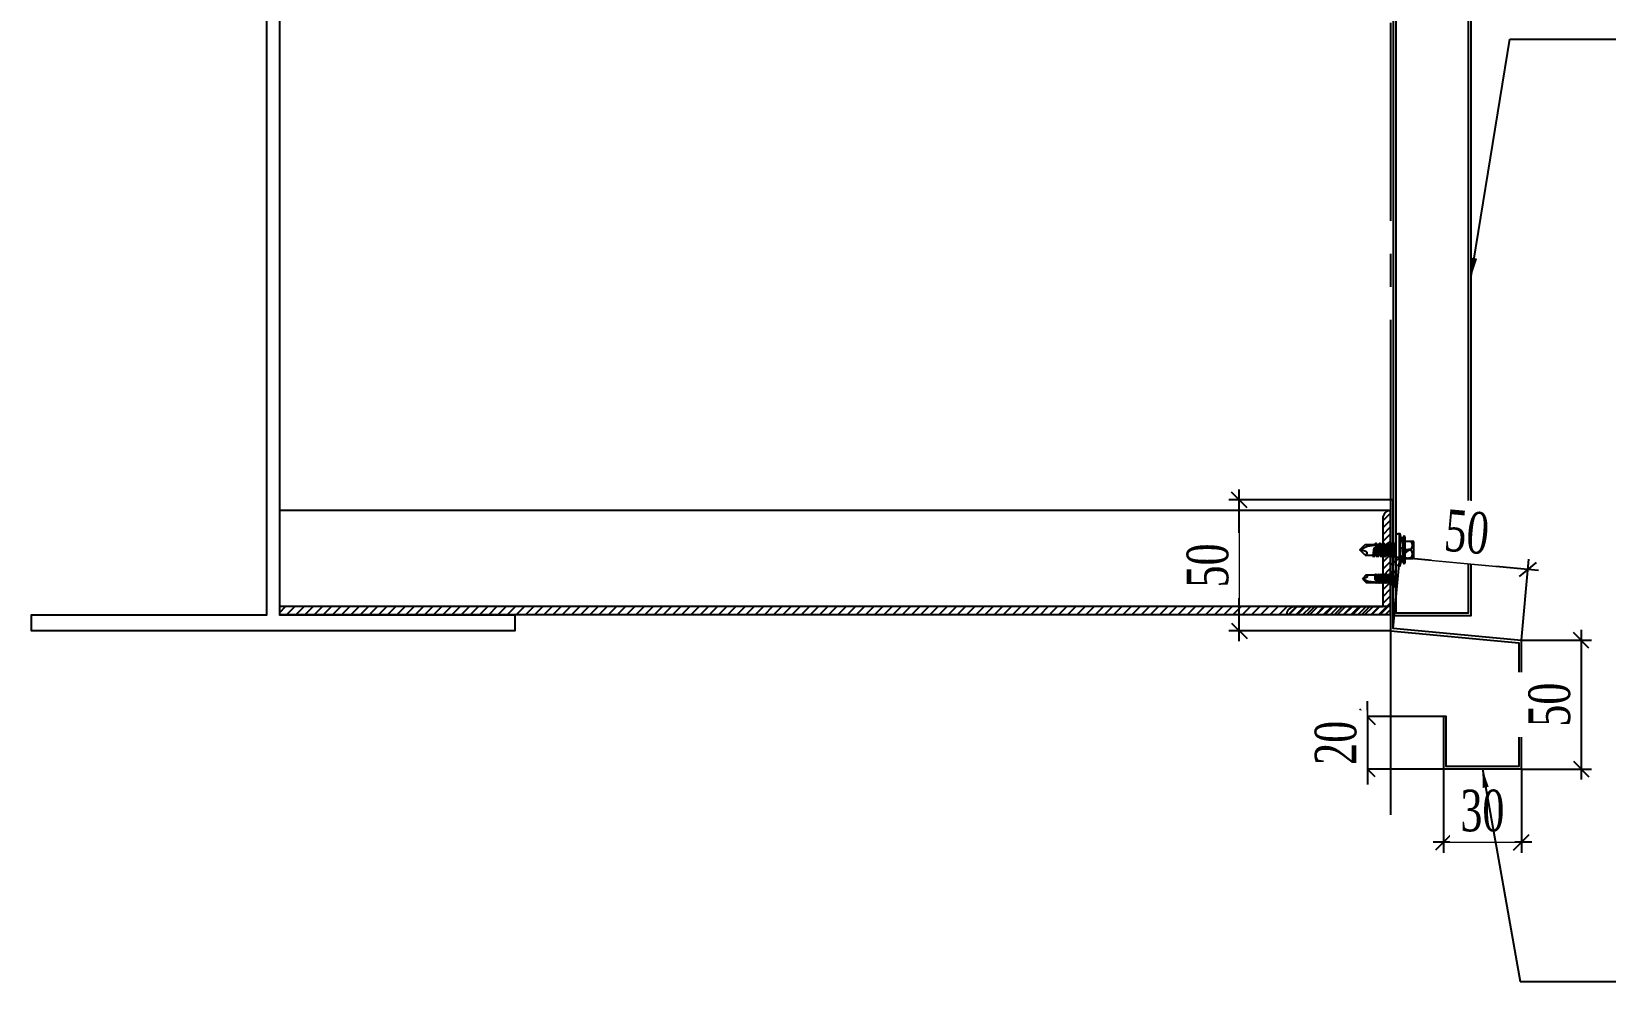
# Model space of a CAD drawing. Header units: inches. Extents: x 340055 to 349452, y -34649 to -30845.
# Drawn here: x 345888.2 to 346039.6, y -33195 to -33103.6 of the extents above; entities that cross this region are included whole.
import ezdxf

# ---------------------------------------------------------------- set-up
doc = ezdxf.new("R2010")
doc.units = ezdxf.units.IN
doc.header["$MEASUREMENT"] = 0
doc.linetypes.add('CENTER2', pattern=[28.575, 19.05, -3.175, 3.175, -3.175])
doc.linetypes.add('DASHED2', pattern=[9.525, 6.35, -3.175])
for name, color, linetype in [('2', 2, 'Continuous'), ('flashing', 6, 'Continuous'), ('STRUCTURE', 1, 'Continuous')]:
    doc.layers.add(name, color=color, linetype=linetype)
doc.styles.add('ST1', font='times.ttf', dxfattribs={"width": 0.7})
doc.styles.add('ST1H', font='vnshxh.shx', dxfattribs={"width": 0.7})
doc.dimstyles.new('3', dxfattribs={"dimtxt": 3.5, "dimasz": 1.8, "dimexe": 1, "dimexo": 0, "dimgap": 1, "dimtad": 1, "dimdec": 0, "dimlfac": 3, "dimzin": 0, "dimdsep": 46, "dimtxsty": 'ST1H', "dimblk": 'OBLIQUE', "dimcen": 1, "dimdle": 1, "dimclrd": 8, "dimclre": 8, "dimclrt": 3, "dimadec": 0, "dimazin": 0, "dimtfac": 1, "dimtdec": 0, "dimtix": 1, "dimtofl": 0, "dimtmove": 1, "dimatfit": 3, "dimfxl": 0, "dimtolj": 1, "dimtzin": 0, "dimlwd": -1, "dimlwe": -1, "dimarcsym": 0})
doc.dimstyles.new('4', dxfattribs={"dimtxt": 4, "dimasz": 1.5, "dimexe": 1, "dimexo": 0, "dimgap": 1, "dimtad": 1, "dimdec": 0, "dimlfac": 4, "dimzin": 0, "dimdsep": 46, "dimtxsty": 'ST1', "dimblk": 'OBLIQUE', "dimcen": 1, "dimdle": 1, "dimclrd": 8, "dimclre": 8, "dimclrt": 3, "dimadec": 0, "dimazin": 0, "dimtfac": 1, "dimtdec": 0, "dimtix": 1, "dimtmove": 0, "dimatfit": 3, "dimfxl": 0, "dimtolj": 1, "dimtzin": 0, "dimlwd": -1, "dimlwe": -1, "dimarcsym": 0})

# ---------------------------------------------------------------- blocks, each defined once
blk = doc.blocks.new('Short_Self_drilling')
at = {"layer": 'STRUCTURE', "color": 1, "linetype": 'Continuous'}
for p, q in [((-3.43, 3.75), (-3.43, 6.75)), ((3, 7.19), (-3, 7.18)), ((3.43, 3.76), (3.42, 6.76)), ((6.43, 1.74), (-6.43, 1.73)), ((5.14, 3.76), (-5.14, 3.75)), ((-2.57, 2.9), (-5.14, 2.9)), ((2.57, 2.9), (-2.57, 2.9)), ((-2.14, 2.8), (-2.14, 2.9)), ((6.25, 0), (0, 0)), ((2.15, 2.8), (2.15, 2.9)), ((2.16, -0.5), (2.15, 0.01)), ((5.14, 2.9), (2.57, 2.9)), ((2.99, -1.17), (-2.7, -0.23)), ((2.99, -2.7), (-2.7, -1.76)), ((2.99, -4.23), (-2.7, -3.28)), ((2.99, -5.75), (-2.7, -4.81)), ((-2.14, -1.38), (-2.14, -0.87)), ((-2.14, -2.91), (-2.14, -2.39)), ((-2.14, -4.43), (-2.14, -3.92)), ((-2.13, -5.96), (-2.14, -5.44)), ((2.16, -2.03), (2.16, -1.51)), ((2.16, -3.55), (2.16, -3.04)), ((2.16, -5.08), (2.16, -4.56)), ((2.16, -6.6), (2.16, -6.09)), ((2.99, -7.28), (-2.7, -6.33)), ((-1.91, -7.99), (-2.7, -7.86)), ((-2.14, -12.33), (-2.14, -8.48)), ((-2.13, -7.49), (-2.13, -6.97)), ((3, -8.8), (-1.14, -8.12)), ((2.15, -12.31), (2.15, -9.14)), ((2.16, -8.13), (2.16, -7.61))]:
    blk.add_line(p, q, dxfattribs=at)
for points in [[(-0.13, 3.76), (-0.33, 6.23, 0.338878), (-3.14, 6.23), (-3.33, 3.75)], [(3.3, 3.76), (3.1, 6.23, 0.338878), (0.29, 6.23), (0.1, 3.76)], [(-6.43, 1.3, -0.088869), (-6.25, 0), (0, 0)], [(2.15, -12.31), (0.17, -14.24, -0.333596), (-0.17, -14.24), (-2.14, -12.33)], [(-0.08, -14.04), (-1.04, -12.24, -0.148657), (-1.4, -11.2), (-1.95, -7.72, -0.815006), (-1.21, -7.77, 0.150833), (-0.85, -8.68)], [(2.15, -12.31), (1.71, -11.7, 0.52242), (0.88, -11.71), (-0.17, -14.24)]]:
    blk.add_lwpolyline(points, format="xyb", dxfattribs=at)
blk.add_lwpolyline([(6.43, 1.31), (6.43, 1.74), (2.14, 2.81), (-2.14, 2.8), (-6.43, 1.73), (-6.43, 1.3)], close=True, dxfattribs=at)
for points in [[(2.99, -1.17), (2.16, -1.51), (-2.14, -0.85), (-2.7, -0.23), (-2.36, 0)], [(2.99, -2.7), (2.16, -3.04), (-2.14, -2.37), (-2.7, -1.76), (-2.14, -1.38), (2.16, -2.03), (2.99, -2.7)], [(2.99, -4.23), (2.16, -4.56), (-2.14, -3.9), (-2.7, -3.28), (-2.14, -2.91), (2.16, -3.55), (2.99, -4.23)], [(2.99, -5.75), (2.16, -6.09), (-2.14, -5.43), (-2.7, -4.81), (-2.14, -4.43), (2.16, -5.08), (2.99, -5.75)], [(2.99, -7.28), (2.16, -7.62), (-2.14, -6.95), (-2.7, -6.33), (-2.13, -5.96), (2.16, -6.6), (2.99, -7.28)], [(-1.18, 0), (2.16, -0.5), (2.99, -1.17)], [(-1.82, -8.53), (-2.14, -8.48), (-2.7, -7.86), (-2.13, -7.49), (-1.83, -7.53)], [(-1.26, -7.62), (2.16, -8.13), (3, -8.8)], [(3, -8.8), (2.16, -9.14), (-0.85, -8.68)]]:
    blk.add_lwpolyline(points, dxfattribs=at)
for centre, radius, start, end in [((-3, 6.75), 0.429, 90.03113, 180.03113), ((3, 6.76), 0.429, 0.03113, 90.03113), ((-4.99, 3.32), 0.455, 109.79487, 250.26739), ((5.07, 3.33), 0.435, 279.72757, 80.33469), ((9.99, 0.17), 3.74, 162.29632, 182.61031)]:
    blk.add_arc(centre, radius, start, end, dxfattribs=at)
blk = doc.blocks.new('HFR-1')
at = {"layer": 'STRUCTURE', "color": 1, "linetype": 'Continuous'}
for p, q in [((-5.5, 0), (5.5, 0)), ((-5.2, 0.8), (-3.4, 1.5)), ((5.2, 0.8), (3.4, 1.5)), ((-2.4, -1.2), (-3, -1.6)), ((-3, -1.6), (-2.4, -1.9)), ((-2.4, -1.9), (-3, -2.3)), ((-3, -2.3), (-2.4, -2.6)), ((-2.4, -2.6), (-3, -3)), ((-3, -3), (-2.4, -3.3)), ((-2.4, -3.3), (-3, -3.7)), ((-3, -3.7), (-2.4, -4.1)), ((-2.4, -4.1), (-3, -4.4)), ((-3, -4.4), (-2.4, -4.8)), ((-2.4, -4.8), (-3, -5.1)), ((-3, -5.1), (-2.4, -5.5)), ((-2.4, -5.5), (-3, -5.8)), ((-3, -5.8), (-2.4, -6.2)), ((-2.4, -6.2), (-3, -6.6)), ((-3, -6.6), (-2.4, -6.9)), ((-2.4, -6.9), (-3, -7.3)), ((-3, -7.3), (-2.4, -7.6)), ((-2.4, -7.6), (-3, -8)), ((-3, -8), (-2.4, -8.3)), ((-2.4, -8.3), (-3, -8.7)), ((-3, -8.7), (-2.4, -9)), ((-2.4, -9), (-3, -9.4)), ((-3, -9.4), (-2.4, -9.7)), ((-2.4, -9.7), (-3, -10.1)), ((-3, -10.1), (-2.4, -10.5)), ((-2.9, -1.6), (2.9, -1.4)), ((-2.9, -2.3), (2.9, -2.1)), ((-2.9, -3), (2.9, -2.8)), ((-2.9, -3.7), (2.9, -3.6)), ((-2.9, -4.4), (2.9, -4.3)), ((-2.9, -5.1), (2.9, -5)), ((-2.9, -5.9), (2.9, -5.7)), ((-2.9, -6.6), (2.9, -6.4)), ((-2.9, -7.3), (2.9, -7.1)), ((-2.9, -8), (2.9, -7.8)), ((-2.9, -8.7), (2.9, -8.5)), ((-2.9, -9.4), (2.9, -9.2)), ((-2.9, -10.1), (1.5, -10)), ((2.4, -1.1), (-2.4, -1.2)), ((2.4, -1.8), (-2.4, -1.9)), ((-2.4, -1.9), (2.4, -1.8)), ((-2.4, -2.6), (2.4, -2.5)), ((2.4, -2.5), (-2.4, -2.6)), ((-2.4, -3.3), (2.4, -3.2)), ((2.4, -3.2), (-2.4, -3.3)), ((-2.4, -4.1), (2.4, -3.9)), ((2.4, -3.9), (-2.4, -4.1)), ((-2.4, -4.8), (2.4, -4.6)), ((2.4, -4.6), (-2.4, -4.8)), ((-2.4, -5.5), (2.4, -5.3)), ((2.4, -5.3), (-2.4, -5.5)), ((-2.4, -6.2), (2.4, -6)), ((2.4, -6), (-2.4, -6.2)), ((-2.4, -6.9), (2.4, -6.8)), ((2.4, -6.8), (-2.4, -6.9)), ((-2.4, -7.6), (2.4, -7.5)), ((2.4, -7.5), (-2.4, -7.6)), ((-2.4, -8.3), (2.4, -8.2)), ((2.4, -8.2), (-2.4, -8.3)), ((-2.4, -9), (2.4, -8.9)), ((2.4, -8.9), (-2.4, -9)), ((-2.4, -9.7), (2.4, -9.6)), ((2.4, -9.6), (-2.4, -9.7)), ((2.2, -10), (2.9, -10)), ((2.9, -1.4), (2.4, -1.1)), ((2.4, -1.8), (2.9, -1.4)), ((2.9, -2.1), (2.4, -1.8)), ((2.4, -2.5), (2.9, -2.1)), ((2.9, -2.8), (2.4, -2.5)), ((2.4, -3.2), (2.9, -2.8)), ((2.9, -3.6), (2.4, -3.2)), ((2.4, -3.9), (2.9, -3.6)), ((2.9, -4.3), (2.4, -3.9)), ((2.4, -4.6), (2.9, -4.3)), ((2.9, -5), (2.4, -4.6)), ((2.4, -5.3), (2.9, -5)), ((2.9, -5.7), (2.4, -5.3)), ((2.4, -6), (2.9, -5.7)), ((2.9, -6.4), (2.4, -6)), ((2.4, -6.8), (2.9, -6.4)), ((2.9, -7.1), (2.4, -6.8)), ((2.4, -7.5), (2.9, -7.1)), ((2.9, -7.8), (2.4, -7.5)), ((2.4, -8.2), (2.9, -7.8)), ((2.9, -8.5), (2.4, -8.2)), ((2.4, -8.9), (2.9, -8.5)), ((2.9, -9.2), (2.4, -8.9)), ((2.4, -9.6), (2.9, -9.2)), ((2.9, -10), (2.4, -9.6)), ((2.4, -10.3), (2.9, -10)), ((-2.4, -10.5), (-3, -10.8)), ((-3, -10.8), (-2.4, -11.2)), ((-2.4, -11.2), (-3, -11.5)), ((-3, -11.5), (-2.4, -11.9)), ((-2.9, -10.8), (1.3, -10.7)), ((-2.9, -11.5), (0.9, -11.4)), ((-2.5, -17.4), (-2.5, -11.8)), ((-2.5, -17.4), (-2, -16.7)), ((-2.5, -17.4), (-0.2, -19.7)), ((1.4, -10.3), (-2.4, -10.5)), ((-2.4, -10.5), (1.4, -10.3)), ((-2.4, -11.2), (1.1, -11.1)), ((1.1, -11.1), (-2.4, -11.2)), ((-2.4, -11.9), (0.4, -11.8)), ((-1, -16.7), (0.2, -19.7)), ((0.1, -19.4), (1.2, -17.3)), ((0.2, -19.7), (2.5, -17.4)), ((1.6, -16.1), (2.3, -10.2)), ((2.2, -11), (2.4, -11)), ((2.4, -11), (2.2, -11)), ((2.2, -11.4), (2.9, -11.4)), ((2.2, -11.7), (2.4, -11.7)), ((2.4, -10.3), (2.3, -10.3)), ((2.3, -10.3), (2.4, -10.3)), ((2.3, -10.7), (2.9, -10.7)), ((2.9, -10.7), (2.4, -10.3)), ((2.4, -11), (2.9, -10.7)), ((2.9, -11.4), (2.4, -11)), ((2.4, -11.7), (2.9, -11.4)), ((2.5, -17.4), (2.5, -11.7))]:
    blk.add_line(p, q, dxfattribs=at)
at = {"layer": 'STRUCTURE', "color": 1, "linetype": 'Continuous', "ltscale": 8}
for p in [(-3.4, 1.5), (3.4, 1.5)]:
    blk.add_line(p, (0, 1.5), dxfattribs=at)
at = {"layer": 'STRUCTURE', "color": 1, "linetype": 'DASHED2'}
for p in [(-1.9, 1.5), (1.9, 1.5)]:
    blk.add_line(p, (0, 0), dxfattribs=at)
at = {"layer": 'STRUCTURE', "color": 1, "linetype": 'Continuous', "ltscale": 8}
for centre, start, end in [((-4.7, 0.2), 130.41, 194.8062), ((4.7, 0.2), 345.1938, 49.59)]:
    blk.add_arc(centre, 0.801, start, end, dxfattribs=at)
at = {"layer": 'STRUCTURE', "color": 1, "linetype": 'Continuous'}
for centre, radius, start, end in [((-7.3, -9), 9.14, 58.065, 78.8402), ((5.1, -3.8), 3.83, 84.2039, 134.3621), ((1.9, -10.3), 0.444, 15.9762, 172.6971), ((-1.5, -17.1), 0.59, 34.2302, 144.5641), ((0, -19.4), 0.331, 231.6348, 305.4287), ((-0.5, -10.1), 1.93, 296.6041, 355.3922), ((-0.6, -16), 2.2, 324.0048, 357.8268)]:
    blk.add_arc(centre, radius, start, end, dxfattribs=at)
blk = doc.blocks.new('_Oblique')
at = {"color": 0, "linetype": 'ByBlock', "lineweight": -2}
blk.add_line((-0.5, -0.5), (0.5, 0.5), dxfattribs=at)
blk = doc.blocks.new('*D609')
at = {"color": 8, "linetype": 'Continuous', "transparency": 16777216}
for p, q in [((346037.29, -33161.19), (346037.29, -33175.57)), ((346031.54, -33162.19), (346038.29, -33162.19)), ((346031.54, -33174.57), (346038.29, -33174.57))]:
    blk.add_line(p, q, dxfattribs=at)
at = {"layer": 'Defpoints', "color": 0, "transparency": 16777216}
for p in [(346031.54, -33162.19), (346031.54, -33174.57), (346037.29, -33174.57)]:
    blk.add_point(p, dxfattribs=at)
at = {"color": 8, "transparency": 16777216, "xscale": 1.5, "yscale": 1.5, "zscale": 1.5}
for p, rotation in [((346037.29, -33162.19), 90), ((346037.29, -33174.57), 270)]:
    blk.add_blockref('_Oblique', p, dxfattribs=dict(at, rotation=rotation))
at = {"color": 3, "transparency": 16777216, "insert": (346034.25, -33168.38), "char_height": 4, "attachment_point": 5, "rotation": 90, "style": 'ST1', "bg_fill": 3, "box_fill_scale": 1.25, "bg_fill_color": 256, "bg_fill_true_color": 13158600, "bg_fill_transparency": 0}
blk.add_mtext('\\A1;50', dxfattribs=at)
blk = doc.blocks.new('*D610')
at = {"color": 8, "linetype": 'Continuous', "transparency": 16777216}
for p, q in [((346024.04, -33174.57), (346024.04, -33182.62)), ((346031.54, -33174.57), (346031.54, -33182.62)), ((346032.54, -33181.62), (346023.04, -33181.62))]:
    blk.add_line(p, q, dxfattribs=at)
at = {"layer": 'Defpoints', "color": 0, "transparency": 16777216}
for p in [(346024.04, -33174.57), (346031.54, -33174.57)]:
    blk.add_point(p, dxfattribs=at)
at = {"color": 8, "transparency": 16777216, "xscale": 1.5, "yscale": 1.5, "zscale": 1.5, "rotation": 180}
blk.add_blockref('_Oblique', (346024.04, -33181.62), dxfattribs=at)
at = {"color": 8, "transparency": 16777216, "xscale": 1.5, "yscale": 1.5, "zscale": 1.5}
blk.add_blockref('_Oblique', (346031.54, -33181.62), dxfattribs=at)
at = {"color": 3, "transparency": 16777216, "insert": (346027.79, -33178.59), "char_height": 4, "attachment_point": 5, "style": 'ST1', "bg_fill": 3, "box_fill_scale": 1.25, "bg_fill_color": 256, "bg_fill_true_color": 13158600, "bg_fill_transparency": 0}
blk.add_mtext('\\A1;30', dxfattribs=at)
at = {"layer": 'Defpoints', "color": 0, "transparency": 16777216}
blk.add_point((346024.04, -33181.62), dxfattribs=at)
blk = doc.blocks.new('*D611')
at = {"color": 8, "linetype": 'Continuous', "transparency": 16777216}
for p, q in [((346016.73, -33169.53), (346016.73, -33168.03)), ((346024.04, -33169.53), (346015.73, -33169.53)), ((346016.73, -33169.53), (346016.73, -33174.57)), ((346024.04, -33174.57), (346015.73, -33174.57)), ((346016.73, -33174.57), (346016.73, -33176.07))]:
    blk.add_line(p, q, dxfattribs=at)
at = {"layer": 'Defpoints', "color": 0, "transparency": 16777216}
for p in [(346024.04, -33169.53), (346024.04, -33174.57)]:
    blk.add_point(p, dxfattribs=at)
at = {"color": 8, "transparency": 16777216, "xscale": 1.5, "yscale": 1.5, "zscale": 1.5}
for p, rotation in [((346016.73, -33169.53), 270), ((346016.73, -33174.57), 90)]:
    blk.add_blockref('_Oblique', p, dxfattribs=dict(at, rotation=rotation))
at = {"color": 3, "transparency": 16777216, "insert": (346013.69, -33172.05), "char_height": 4, "attachment_point": 5, "rotation": 90, "style": 'ST1', "bg_fill": 3, "box_fill_scale": 1.25, "bg_fill_color": 256, "bg_fill_true_color": 13158600, "bg_fill_transparency": 0}
blk.add_mtext('\\A1;20', dxfattribs=at)
at = {"layer": 'Defpoints', "color": 0, "transparency": 16777216}
blk.add_point((346016.73, -33174.57), dxfattribs=at)
blk = doc.blocks.new('*D612')
at = {"color": 8, "linetype": 'Continuous', "transparency": 16777216}
for p, q in [((346019.21, -33161.05), (346019.93, -33153.23)), ((346033.17, -33155.46), (346018.85, -33154.13)), ((346031.54, -33162.19), (346032.26, -33154.37))]:
    blk.add_line(p, q, dxfattribs=at)
at = {"layer": 'Defpoints', "color": 0, "transparency": 16777216}
for p in [(346019.84, -33154.23), (346019.21, -33161.05), (346031.54, -33162.19)]:
    blk.add_point(p, dxfattribs=at)
at = {"color": 8, "transparency": 16777216, "xscale": 1.5, "yscale": 1.5, "zscale": 1.5}
for p, rotation in [((346019.84, -33154.23), 174.7059059583696), ((346032.17, -33155.37), 354.7059059583697)]:
    blk.add_blockref('_Oblique', p, dxfattribs=dict(at, rotation=rotation))
at = {"color": 3, "transparency": 16777216, "insert": (346026.29, -33151.78), "char_height": 4, "attachment_point": 5, "rotation": 354.7059, "style": 'ST1', "bg_fill": 3, "box_fill_scale": 1.25, "bg_fill_color": 256, "bg_fill_true_color": 13158600, "bg_fill_transparency": 0}
blk.add_mtext('\\A1;50', dxfattribs=at)
blk = doc.blocks.new('*D613')
at = {"color": 8, "linetype": 'Continuous', "transparency": 16777216}
for p, q in [((346004.4, -33162.28), (346004.4, -33147.69)), ((346018.96, -33148.69), (346003.4, -33148.69)), ((346018.96, -33161.28), (346003.4, -33161.28))]:
    blk.add_line(p, q, dxfattribs=at)
at = {"layer": 'Defpoints', "color": 0, "transparency": 16777216}
for p in [(346004.4, -33148.69), (346018.96, -33148.69), (346018.96, -33161.28)]:
    blk.add_point(p, dxfattribs=at)
at = {"color": 8, "transparency": 16777216, "xscale": 1.5, "yscale": 1.5, "zscale": 1.5}
for p, rotation in [((346004.4, -33148.69), 89.99938367642514), ((346004.4, -33161.28), 269.9993836764251)]:
    blk.add_blockref('_Oblique', p, dxfattribs=dict(at, rotation=rotation))
at = {"color": 3, "transparency": 16777216, "insert": (346001.37, -33154.99), "char_height": 4, "attachment_point": 5, "rotation": 89.9994, "style": 'ST1', "bg_fill": 3, "box_fill_scale": 1.25, "bg_fill_color": 256, "bg_fill_true_color": 13158600, "bg_fill_transparency": 0}
blk.add_mtext('\\A1;50', dxfattribs=at)

msp = doc.modelspace()

# ---------------------------------------------------------------- hatches: boundary and pattern name
h = msp.add_hatch()
h.set_pattern_fill('ANSI31', color=1, scale=3.75, style=0)
h.set_pattern_definition([(225, (606759.3852, -62413.24213), (0.3314563037, -0.3314563037), [])])
edge = h.paths.add_edge_path()
edge.add_line((346008.9572, -33159.7134), (346018.9572, -33159.7134))
edge.add_line((346018.9572, -33159.7134), (346018.9572, -33149.7134))
edge.add_arc((346018.9572, -33150.4634), 0.75, 90, 180)
edge.add_line((346018.2072, -33150.4634), (346018.2072, -33158.9634))
edge.add_line((346018.2072, -33158.9634), (346009.7072, -33158.9634))
edge.add_arc((346009.7072, -33159.7134), 0.75, 90, 180)
at = {"layer": '2'}
h = msp.add_hatch(dxfattribs=at)
h.set_pattern_fill('ANSI31', color=256, scale=5, style=0)
h.set_pattern_definition([(45, (17589.4272, 5685.65837), (-0.4419417382, 0.4419417382), [])])
h.paths.add_polyline_path([(345912.0717, -33159.7134), (346018.9566, -33159.7134), (346018.9566, -33158.9451), (345912.0717, -33158.9451)])

# ---------------------------------------------------------------- linework, layer by layer
at = {"color": 8, "linetype": 'CENTER2'}
msp.add_line((346018.9724, -33178.9894), (346018.9724, -32977.8428), dxfattribs=at)
at = {"color": 1}
msp.add_lwpolyline([(346008.9572, -33159.7134), (346018.9572, -33159.7134), (346018.9572, -33149.7134), (346018.9572, -33149.7134, 0.41421356), (346018.2072, -33150.4634), (346018.2072, -33158.9634), (346009.7072, -33158.9634, 0.41421356), (346008.9572, -33159.7134)], format="xyb", close=True, dxfattribs=at)
at = {"layer": '2', "color": 3, "ltscale": 0.3}
msp.add_lwpolyline([(346019.2096, -33031.0537), (346019.2099, -33159.8001), (346026.7096, -33159.8001), (346026.7096, -33031.0537)], close=True, dxfattribs=at)
msp.add_lwpolyline([(346019.4596, -33031.0537), (346019.4599, -33159.5501), (346026.4596, -33159.5501), (346026.4596, -33031.0537)], dxfattribs=at)
at = {"layer": '2'}
for points in [[(345912.0724, -33114.6817), (345912.0724, -33159.7317), (345934.7224, -33159.7317), (345934.7224, -33161.2817), (345888.2224, -33161.2817), (345888.2224, -33159.7317), (345910.8724, -33159.7317), (345910.8724, -33114.6817), (345910.8724, -33087.9356), (345888.2224, -33087.9356), (345888.2224, -33086.3856), (345934.7224, -33086.3856), (345934.7224, -33087.9356), (345912.0724, -33087.9356)], [(346018.9566, -33149.6951), (345912.0717, -33149.6951), (345912.0717, -33159.7134), (346018.9566, -33159.7134)], [(345912.0717, -33159.7134), (346018.9566, -33159.7134), (346018.9566, -33158.9451), (345912.0717, -33158.9451)]]:
    msp.add_lwpolyline(points, close=True, dxfattribs=at)
at = {"layer": 'flashing', "color": 6}
msp.add_lwpolyline([(346018.9595, -33148.6905), (346018.9577, -33161.2817), (346031.288, -33162.4243), (346031.288, -33174.318), (346024.288, -33174.318), (346024.288, -33169.5264), (346024.038, -33169.5264), (346024.038, -33174.568), (346031.538, -33174.568), (346031.538, -33162.1925), (346019.2098, -33161.0501), (346019.2101, -33148.6905), (346018.9576, -33148.6905)], dxfattribs=at)

# ---------------------------------------------------------------- block references
at = {"color": 1, "xscale": 0.240000000018588, "yscale": 0.240000000018588, "zscale": 0.240000000018588, "rotation": 269.9688724451954}
msp.add_blockref('Short_Self_drilling', (346019.4598, -33153.4835), dxfattribs=at)
at = {"color": 8, "extrusion": (0, 0, -1), "xscale": -0.1492098718645202, "yscale": 0.1492098718646275, "zscale": -0.1492098718645202, "rotation": 90.14618594547356}
msp.add_blockref('HFR-1', (-346019.2105, -33156.2699), dxfattribs=at)

# ---------------------------------------------------------------- leaders
at = {"color": 9}
msp.add_leader([(346026.7096, -33127.2049), (346030.4214, -33104.3687), (346045.1177, -33104.3687)], dimstyle='3', override={"dimgap": 1, "dimtad": 0}, dxfattribs=at)

# ---------------------------------------------------------------- next in the draw order: dimensions: what is measured, and where the dimension line sits
at = {"color": 1, "true_color": 0xfb040c}
dim = msp.add_aligned_dim(p1=(346031.538, -33162.1925), p2=(346031.538, -33174.568), distance=5.7473, dimstyle='4', dxfattribs=at)
dim.commit()
dim.dimension.update_dxf_attribs({"geometry": '*D609', "text_midpoint": (346034.2508, -33168.3803)})

# ---------------------------------------------------------------- next in the draw order: dimensions: what is measured, and where the dimension line sits
for p1, p2, distance, picture, middle in [((346031.538, -33162.1925), (346019.2098, -33161.0501), -6.8523, '*D612', (346026.2862, -33151.7766)), ((346031.538, -33174.568), (346024.038, -33174.568), 7.0553, '*D610', (346027.788, -33178.5887))]:
    dim = msp.add_aligned_dim(p1=p1, p2=p2, distance=distance, dimstyle='4', dxfattribs=at)
    dim.commit()
    dim.dimension.update_dxf_attribs({"geometry": picture, "text_midpoint": middle})

# ---------------------------------------------------------------- next in the draw order: dimensions: what is measured, and where the dimension line sits
for p1, p2, distance, picture, middle in [((346018.9574, -33161.2817), (346018.9576, -33148.6905), 14.5553, '*D613', (346001.3676, -33154.9859)), ((346024.038, -33169.5264), (346024.038, -33174.568), -7.3093, '*D611', (346013.6941, -33172.0472))]:
    dim = msp.add_aligned_dim(p1=p1, p2=p2, distance=distance, dimstyle='4', dxfattribs=at)
    dim.commit()
    dim.dimension.update_dxf_attribs({"geometry": picture, "text_midpoint": middle})

# ---------------------------------------------------------------- next in the draw order: leaders
at = {"color": 9}
msp.add_leader([(346027.788, -33174.568), (346031.4366, -33195.0114), (346050.4036, -33195.0114)], dimstyle='3', override={"dimgap": 1, "dimtad": 0}, dxfattribs=at)

doc.saveas('drawing.dxf')
